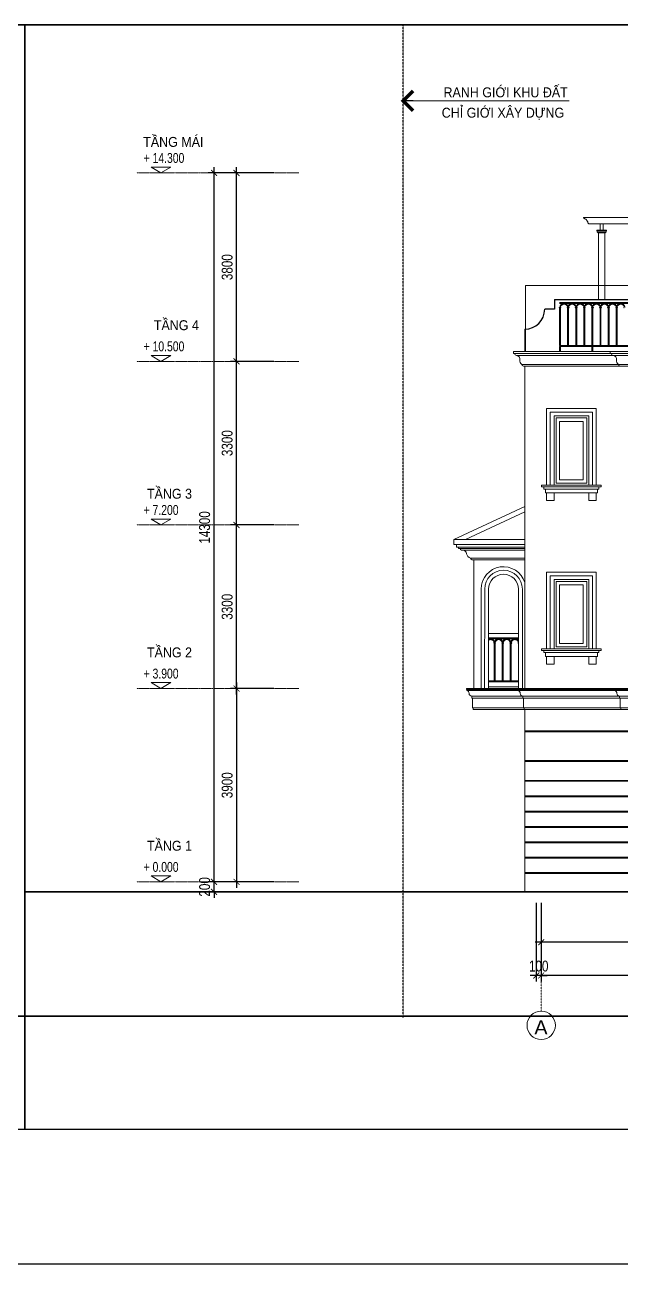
# Model space of a CAD drawing. Header units: millimetres. Extents: x -127141 to 682685, y -1234500 to 49778.
# Drawn here: x 467197 to 479227, y -287500 to -262500 of the extents above; entities that cross this region are included whole.
import ezdxf
from ezdxf.enums import TextEntityAlignment as Align
from ezdxf.xclip import XClip

# ---------------------------------------------------------------- set-up
doc = ezdxf.new("R2010")
doc.units = ezdxf.units.MM
doc.header["$MEASUREMENT"] = 0
doc.linetypes.add('CENTER', pattern=[3, 1.5, -0.5, 0.5, -0.5])
doc.linetypes.add('DASHED', pattern=[0.75, 0.5, -0.25])
for name, color, linetype, lineweight in [('-CENTER', 143, 'CENTER', 13), ('-DOOR', 137, 'Continuous', 9), ('-HATCH', 8, 'Continuous', 5), ('-KH', 143, 'Continuous', 13), ('-LINE1', 7, 'Continuous', 18), ('-TEXT', 7, 'Continuous', 15), ('-WALL', 4, 'Continuous', 35), ('A-TUONG', 7, 'Continuous', 35), ('A72', 9, 'Continuous', 5)]:
    doc.layers.add(name, color=color, linetype=linetype, lineweight=lineweight)
for name, color, linetype in [('-RANH GIOI LO DAT', 12, 'Continuous'), ('1-NETMANH', 8, 'Continuous'), ('12. NET DIM', 252, 'Continuous')]:
    doc.layers.add(name, color=color, linetype=linetype)
doc.layers.add('LUOI GIONG', color=160, linetype='Continuous', plot=False)
doc.styles.add('1', font='arial.ttf')
doc.styles.add('AVANH', font='', dxfattribs={"width": 0.8})
doc.styles.add('X-5M-DH-TUM1$0$AVANTH', font='arial.ttf', dxfattribs={"width": 0.9})
doc.styles.add('X-ALL-SECTION$0$ROMANS', font='arial.ttf')
doc.styles.get('AVANH').set_extended_font_data('.VnAvantH')
doc.dimstyles.new('C_100A3', dxfattribs={"dimscale": 100, "dimtxt": 2.2, "dimasz": 1.2, "dimexe": 1.2, "dimexo": 0, "dimgap": 0.75, "dimtad": 1, "dimdec": 0, "dimzin": 0, "dimdsep": 46, "dimtxsty": 'AVANH', "dimblk": 'ARCHTICK', "dimcen": 0, "dimdle": 1.2, "dimclrd": 256, "dimclre": 256, "dimclrt": 7, "dimadec": 0, "dimazin": 0, "dimtfac": 0.0001, "dimtdec": 0, "dimtix": 1, "dimtmove": 2, "dimatfit": 3, "dimfxl": 1.8, "dimtolj": 1, "dimtzin": 0, "dimarcsym": 0})
doc.dimstyles.new('X-ALL-SECTION$0$ARROWS', dxfattribs={"dimscale": 100, "dimtxt": 2, "dimasz": 1, "dimexe": 2, "dimexo": 5, "dimgap": 1, "dimtad": 1, "dimdec": 0, "dimzin": 0, "dimdsep": 46, "dimtxsty": 'X-ALL-SECTION$0$ROMANS', "dimblk": 'X-ALL-SECTION$0$ARROWS', "dimcen": 0, "dimclrd": 256, "dimclre": 256, "dimclrt": 256, "dimazin": 0, "dimtfac": 0.5, "dimtdec": 0, "dimtofl": 0, "dimtmove": 2, "dimatfit": 3, "dimldrblk": 'X-ALL-SECTION$0$ARROWS', "dimfxl": 1, "dimtolj": 1, "dimtzin": 0, "dimlwd": -1, "dimlwe": -1, "dimarcsym": 0})

# ---------------------------------------------------------------- blocks, each defined once
blk = doc.blocks.new('X-ALL-SECTION$0$ARROWS')
blk.add_line((-1, 0), (0, 0))
at = {"const_width": 0.35}
blk.add_lwpolyline([(-1, -1), (0, 0), (-1, 1)], dxfattribs=at)
blk = doc.blocks.new('_ArchTick')
at = {"color": 0, "linetype": 'ByBlock', "const_width": 0.15}
blk.add_lwpolyline([(-0.5, -0.5), (0.5, 0.5)], dxfattribs=at)
blk = doc.blocks.new('*D1878')
at = {"layer": '12. NET DIM', "lineweight": -2, "transparency": 16777216}
for p, q in [((472223, -275889), (471349, -275889)), ((471469, -275769), (471469, -279909)), ((472223, -279789), (471349, -279789))]:
    blk.add_line(p, q, dxfattribs=at)
at = {"layer": 'Defpoints', "color": 0, "transparency": 16777216}
for p in [(472223, -275889), (471469, -279789), (472223, -279789)]:
    blk.add_point(p, dxfattribs=at)
at = {"layer": '12. NET DIM', "lineweight": -2, "transparency": 16777216, "xscale": 119.9999999999999, "yscale": 119.9999999999999, "zscale": 119.9999999999999}
for p, rotation in [((471469, -275889), 90), ((471469, -279789), 270)]:
    blk.add_blockref('_ArchTick', p, dxfattribs=dict(at, rotation=rotation))
at = {"layer": '12. NET DIM', "color": 7, "transparency": 16777216, "insert": (471280, -277839), "char_height": 220, "attachment_point": 5, "rotation": 90, "style": 'AVANH'}
blk.add_mtext('\\A1;3900', dxfattribs=at)
blk = doc.blocks.new('*D1879')
at = {"layer": '12. NET DIM', "lineweight": -2, "transparency": 16777216}
for p, q in [((471469, -276009), (471469, -272469)), ((472223, -272589), (471349, -272589)), ((472223, -275889), (471349, -275889))]:
    blk.add_line(p, q, dxfattribs=at)
at = {"layer": 'Defpoints', "color": 0, "transparency": 16777216}
for p in [(471469, -272589), (472223, -272589), (472223, -275889)]:
    blk.add_point(p, dxfattribs=at)
at = {"layer": '12. NET DIM', "lineweight": -2, "transparency": 16777216, "xscale": 119.9999999999999, "yscale": 119.9999999999999, "zscale": 119.9999999999999}
for p, rotation in [((471469, -272589), 90), ((471469, -275889), 270)]:
    blk.add_blockref('_ArchTick', p, dxfattribs=dict(at, rotation=rotation))
at = {"layer": '12. NET DIM', "color": 7, "transparency": 16777216, "insert": (471280, -274239), "char_height": 220, "attachment_point": 5, "rotation": 90, "style": 'AVANH'}
blk.add_mtext('\\A1;3300', dxfattribs=at)
blk = doc.blocks.new('*D1880')
at = {"layer": '12. NET DIM', "lineweight": -2, "transparency": 16777216}
for p, q in [((471469, -272709), (471469, -269169)), ((472223, -269289), (471349, -269289)), ((472223, -272589), (471349, -272589))]:
    blk.add_line(p, q, dxfattribs=at)
at = {"layer": 'Defpoints', "color": 0, "transparency": 16777216}
for p in [(471469, -269289), (472223, -269289), (472223, -272589)]:
    blk.add_point(p, dxfattribs=at)
at = {"layer": '12. NET DIM', "lineweight": -2, "transparency": 16777216, "xscale": 119.9999999999999, "yscale": 119.9999999999999, "zscale": 119.9999999999999}
for p, rotation in [((471469, -269289), 90), ((471469, -272589), 270)]:
    blk.add_blockref('_ArchTick', p, dxfattribs=dict(at, rotation=rotation))
at = {"layer": '12. NET DIM', "color": 7, "transparency": 16777216, "insert": (471280, -270939), "char_height": 220, "attachment_point": 5, "rotation": 90, "style": 'AVANH'}
blk.add_mtext('\\A1;3300', dxfattribs=at)
blk = doc.blocks.new('*D1881')
at = {"layer": '12. NET DIM', "lineweight": -2, "transparency": 16777216}
for p, q in [((472223, -265489), (471349, -265489)), ((471469, -269409), (471469, -265369)), ((472223, -269289), (471349, -269289))]:
    blk.add_line(p, q, dxfattribs=at)
at = {"layer": 'Defpoints', "color": 0, "transparency": 16777216}
for p in [(471469, -265489), (472223, -265489), (472223, -269289)]:
    blk.add_point(p, dxfattribs=at)
at = {"layer": '12. NET DIM', "lineweight": -2, "transparency": 16777216, "xscale": 119.9999999999999, "yscale": 119.9999999999999, "zscale": 119.9999999999999}
for p, rotation in [((471469, -265489), 90), ((471469, -269289), 270)]:
    blk.add_blockref('_ArchTick', p, dxfattribs=dict(at, rotation=rotation))
at = {"layer": '12. NET DIM', "color": 7, "transparency": 16777216, "insert": (471280, -267389), "char_height": 220, "attachment_point": 5, "rotation": 90, "style": 'AVANH'}
blk.add_mtext('\\A1;3800', dxfattribs=at)
blk = doc.blocks.new('*D1882')
at = {"layer": '12. NET DIM', "lineweight": -2, "transparency": 16777216}
for p, q in [((471014, -279789), (471014, -279669)), ((472223, -279789), (470894, -279789)), ((472223, -279989), (470894, -279989)), ((471014, -279989), (471014, -279789)), ((471014, -279989), (471014, -280109))]:
    blk.add_line(p, q, dxfattribs=at)
at = {"layer": 'Defpoints', "color": 0, "transparency": 16777216}
for p in [(471014, -279789), (472223, -279789), (472223, -279989)]:
    blk.add_point(p, dxfattribs=at)
at = {"layer": '12. NET DIM', "lineweight": -2, "transparency": 16777216, "xscale": 119.9999999999999, "yscale": 119.9999999999999, "zscale": 119.9999999999999}
for p, rotation in [((471014, -279789), 270), ((471014, -279989), 90)]:
    blk.add_blockref('_ArchTick', p, dxfattribs=dict(at, rotation=rotation))
at = {"layer": '12. NET DIM', "color": 7, "transparency": 16777216, "insert": (470825, -279889), "char_height": 220, "attachment_point": 5, "rotation": 90, "style": 'AVANH'}
blk.add_mtext('\\A1;200', dxfattribs=at)
blk = doc.blocks.new('*D1883')
at = {"layer": '12. NET DIM', "lineweight": -2, "transparency": 16777216}
for p, q in [((472223, -265489), (470894, -265489)), ((471014, -279909), (471014, -265369)), ((472223, -279789), (470894, -279789))]:
    blk.add_line(p, q, dxfattribs=at)
at = {"layer": 'Defpoints', "color": 0, "transparency": 16777216}
for p in [(471014, -265489), (472223, -265489), (472223, -279789)]:
    blk.add_point(p, dxfattribs=at)
at = {"layer": '12. NET DIM', "lineweight": -2, "transparency": 16777216, "xscale": 119.9999999999999, "yscale": 119.9999999999999, "zscale": 119.9999999999999}
for p, rotation in [((471014, -265489), 90), ((471014, -279789), 270)]:
    blk.add_blockref('_ArchTick', p, dxfattribs=dict(at, rotation=rotation))
at = {"layer": '12. NET DIM', "color": 7, "transparency": 16777216, "insert": (470825, -272639), "char_height": 220, "attachment_point": 5, "rotation": 90, "style": 'AVANH'}
blk.add_mtext('\\A1;14300', dxfattribs=at)
blk = doc.blocks.new('cot')
at = {"layer": '-KH'}
blk.add_line((116899, -109064), (117274, -109064), dxfattribs=at)
blk.add_lwpolyline([(117286, -108944), (116888, -108944), (117087, -109064)], close=True, dxfattribs=at)
blk.add_solid([(117087, -109064), (117087, -108944), (117286, -108944), (117087, -109064)], dxfattribs=at)
blk = doc.blocks.new('lancan')
for p, q in [((-2, 889), (-10, 884)), ((-10, 884), (-10, 882)), ((0, 884), (-10, 884)), ((-10, 882), (-2, 877)), ((0, 882), (-10, 882)), ((-4, 893), (-4, 891)), ((-4, 893), (0, 893)), ((-4, 891), (-2, 891)), ((-4, 875), (-4, 873)), ((-4, 875), (-2, 875)), ((-4, 873), (0, 873)), ((-2, 891), (-2, 889)), ((-2, 891), (0, 891)), ((-2, 889), (21, 889)), ((-2, 877), (-2, 875)), ((-2, 877), (21, 877)), ((-2, 875), (0, 875)), ((-1, 989), (6547, 989)), ((-1, 969), (6547, 969)), ((0, 893), (19, 893)), ((19, 891), (0, 891)), ((0, 882), (0, 884)), ((0, 884), (19, 884)), ((0, 882), (19, 882)), ((19, 875), (0, 875)), ((0, 120), (0, 873)), ((0, 873), (19, 873)), ((19, 893), (23, 893)), ((19, 891), (21, 891)), ((19, 884), (19, 882)), ((19, 884), (29, 884)), ((19, 882), (29, 882)), ((19, 875), (21, 875)), ((19, 873), (19, 120)), ((19, 873), (23, 873)), ((21, 889), (21, 891)), ((21, 891), (23, 891)), ((29, 884), (21, 889)), ((21, 877), (29, 882)), ((21, 875), (21, 877)), ((21, 875), (23, 875)), ((23, 891), (23, 893)), ((23, 873), (23, 875)), ((29, 882), (29, 884)), ((162, 889), (153, 884)), ((153, 884), (153, 882)), ((163, 884), (153, 884)), ((153, 882), (162, 877)), ((163, 882), (153, 882)), ((159, 893), (159, 891)), ((159, 893), (163, 893)), ((159, 891), (162, 891)), ((159, 875), (159, 873)), ((159, 875), (162, 875)), ((159, 873), (163, 873)), ((162, 891), (162, 889)), ((162, 891), (163, 891)), ((162, 889), (184, 889)), ((162, 877), (162, 875)), ((162, 877), (184, 877)), ((162, 875), (163, 875)), ((163, 893), (182, 893)), ((182, 891), (163, 891)), ((163, 882), (163, 884)), ((163, 884), (182, 884)), ((163, 882), (182, 882)), ((182, 875), (163, 875)), ((163, 120), (163, 873)), ((163, 873), (182, 873)), ((182, 893), (186, 893)), ((182, 891), (184, 891)), ((182, 884), (182, 882)), ((182, 884), (192, 884)), ((182, 882), (192, 882)), ((182, 875), (184, 875)), ((182, 873), (182, 120)), ((182, 873), (186, 873)), ((184, 889), (184, 891)), ((184, 891), (186, 891)), ((192, 884), (184, 889)), ((184, 877), (192, 882)), ((184, 875), (184, 877)), ((184, 875), (186, 875)), ((186, 891), (186, 893)), ((186, 873), (186, 875)), ((192, 882), (192, 884)), ((325, 889), (317, 884)), ((317, 884), (317, 882)), ((326, 884), (317, 884)), ((317, 882), (325, 877)), ((326, 882), (317, 882)), ((322, 893), (322, 891)), ((322, 893), (326, 893)), ((322, 891), (325, 891)), ((322, 875), (322, 873)), ((322, 875), (325, 875)), ((322, 873), (326, 873)), ((325, 891), (325, 889)), ((325, 891), (326, 891)), ((325, 889), (347, 889)), ((325, 877), (325, 875)), ((325, 877), (347, 877)), ((325, 875), (326, 875)), ((326, 893), (346, 893)), ((346, 891), (326, 891)), ((326, 882), (326, 884)), ((326, 884), (346, 884)), ((326, 882), (346, 882)), ((346, 875), (326, 875)), ((326, 120), (326, 873)), ((326, 873), (346, 873)), ((346, 893), (350, 893)), ((346, 891), (347, 891)), ((346, 884), (346, 882)), ((346, 884), (355, 884)), ((346, 882), (355, 882)), ((346, 875), (347, 875)), ((346, 873), (346, 120)), ((346, 873), (350, 873)), ((347, 889), (347, 891)), ((347, 891), (350, 891)), ((355, 884), (347, 889)), ((347, 877), (355, 882)), ((347, 875), (347, 877)), ((347, 875), (350, 875)), ((350, 891), (350, 893)), ((350, 873), (350, 875)), ((355, 882), (355, 884)), ((488, 889), (480, 884)), ((480, 884), (480, 882)), ((490, 884), (480, 884)), ((480, 882), (488, 877)), ((490, 882), (480, 882)), ((486, 893), (486, 891)), ((486, 893), (490, 893)), ((486, 891), (488, 891)), ((486, 875), (486, 873)), ((486, 875), (488, 875)), ((486, 873), (490, 873)), ((488, 891), (488, 889)), ((488, 891), (490, 891)), ((488, 889), (510, 889)), ((488, 877), (488, 875)), ((488, 877), (510, 877)), ((488, 875), (490, 875)), ((490, 893), (509, 893)), ((509, 891), (490, 891)), ((490, 882), (490, 884)), ((490, 884), (509, 884)), ((490, 882), (509, 882)), ((509, 875), (490, 875)), ((490, 120), (490, 873)), ((490, 873), (509, 873)), ((509, 893), (513, 893)), ((509, 891), (510, 891)), ((509, 884), (509, 882)), ((509, 884), (519, 884)), ((509, 882), (519, 882)), ((509, 875), (510, 875)), ((509, 873), (509, 120)), ((509, 873), (513, 873)), ((510, 889), (510, 891)), ((510, 891), (513, 891)), ((519, 884), (510, 889)), ((510, 877), (519, 882)), ((510, 875), (510, 877)), ((510, 875), (513, 875)), ((513, 891), (513, 893)), ((513, 873), (513, 875)), ((519, 882), (519, 884)), ((651, 889), (643, 884)), ((643, 884), (643, 882)), ((653, 884), (643, 884)), ((643, 882), (651, 877)), ((653, 882), (643, 882)), ((649, 893), (649, 891)), ((649, 893), (653, 893)), ((649, 891), (651, 891)), ((649, 875), (649, 873)), ((649, 875), (651, 875)), ((649, 873), (653, 873)), ((651, 891), (651, 889)), ((651, 891), (653, 891)), ((651, 889), (674, 889)), ((651, 877), (651, 875)), ((651, 877), (674, 877)), ((651, 875), (653, 875)), ((653, 893), (672, 893)), ((672, 891), (653, 891)), ((653, 882), (653, 884)), ((653, 884), (672, 884)), ((653, 882), (672, 882)), ((672, 875), (653, 875)), ((653, 120), (653, 873)), ((653, 873), (672, 873)), ((672, 893), (676, 893)), ((672, 891), (674, 891)), ((672, 884), (672, 882)), ((672, 884), (682, 884)), ((672, 882), (682, 882)), ((672, 875), (674, 875)), ((672, 873), (672, 120)), ((672, 873), (676, 873)), ((674, 889), (674, 891)), ((674, 891), (676, 891)), ((682, 884), (674, 889)), ((674, 877), (682, 882)), ((674, 875), (674, 877)), ((674, 875), (676, 875)), ((676, 891), (676, 893)), ((676, 873), (676, 875)), ((682, 882), (682, 884)), ((814, 889), (806, 884)), ((806, 884), (806, 882)), ((816, 884), (806, 884)), ((806, 882), (814, 877)), ((816, 882), (806, 882)), ((812, 893), (812, 891)), ((812, 893), (816, 893)), ((812, 891), (814, 891)), ((812, 875), (812, 873)), ((812, 875), (814, 875)), ((812, 873), (816, 873)), ((814, 891), (814, 889)), ((814, 891), (816, 891)), ((814, 889), (837, 889)), ((814, 877), (814, 875)), ((814, 877), (837, 877)), ((814, 875), (816, 875)), ((816, 893), (835, 893)), ((835, 891), (816, 891)), ((816, 882), (816, 884)), ((816, 884), (835, 884)), ((816, 882), (835, 882)), ((835, 875), (816, 875)), ((816, 120), (816, 873)), ((816, 873), (835, 873)), ((835, 893), (839, 893)), ((835, 891), (837, 891)), ((835, 884), (835, 882)), ((835, 884), (845, 884)), ((835, 882), (845, 882)), ((835, 875), (837, 875)), ((835, 873), (835, 120)), ((835, 873), (839, 873)), ((837, 889), (837, 891)), ((837, 891), (839, 891)), ((845, 884), (837, 889)), ((837, 877), (845, 882)), ((837, 875), (837, 877)), ((837, 875), (839, 875)), ((839, 891), (839, 893)), ((839, 873), (839, 875)), ((845, 882), (845, 884)), ((978, 889), (969, 884)), ((969, 884), (969, 882)), ((979, 884), (969, 884)), ((969, 882), (978, 877)), ((979, 882), (969, 882)), ((975, 893), (975, 891)), ((975, 893), (979, 893)), ((975, 891), (978, 891)), ((975, 875), (975, 873)), ((975, 875), (978, 875)), ((975, 873), (979, 873)), ((978, 891), (978, 889)), ((978, 891), (979, 891)), ((978, 889), (1000, 889)), ((978, 877), (978, 875)), ((978, 877), (1000, 877)), ((978, 875), (979, 875)), ((979, 893), (998, 893)), ((998, 891), (979, 891)), ((979, 882), (979, 884)), ((979, 884), (998, 884)), ((979, 882), (998, 882)), ((998, 875), (979, 875)), ((979, 120), (979, 873)), ((979, 873), (998, 873)), ((998, 893), (1002, 893)), ((998, 891), (1000, 891)), ((998, 884), (998, 882)), ((998, 884), (1008, 884)), ((998, 882), (1008, 882)), ((998, 875), (1000, 875)), ((998, 873), (998, 120)), ((998, 873), (1002, 873)), ((1000, 889), (1000, 891)), ((1000, 891), (1002, 891)), ((1008, 884), (1000, 889)), ((1000, 877), (1008, 882)), ((1000, 875), (1000, 877)), ((1000, 875), (1002, 875)), ((1002, 891), (1002, 893)), ((1002, 873), (1002, 875)), ((1008, 882), (1008, 884)), ((1141, 889), (1133, 884)), ((1133, 884), (1133, 882)), ((1142, 884), (1133, 884)), ((1133, 882), (1141, 877)), ((1142, 882), (1133, 882)), ((1138, 893), (1138, 891)), ((1138, 893), (1142, 893)), ((1138, 891), (1141, 891)), ((1138, 875), (1138, 873)), ((1138, 875), (1141, 875)), ((1138, 873), (1142, 873)), ((1141, 891), (1141, 889)), ((1141, 891), (1142, 891)), ((1141, 889), (1163, 889)), ((1141, 877), (1141, 875)), ((1141, 877), (1163, 877)), ((1141, 875), (1142, 875)), ((1142, 893), (1162, 893)), ((1162, 891), (1142, 891)), ((1142, 882), (1142, 884)), ((1142, 884), (1162, 884)), ((1142, 882), (1162, 882)), ((1162, 875), (1142, 875)), ((1142, 120), (1142, 873)), ((1142, 873), (1162, 873)), ((1162, 893), (1166, 893)), ((1162, 891), (1163, 891)), ((1162, 884), (1162, 882)), ((1162, 884), (1171, 884)), ((1162, 882), (1171, 882)), ((1162, 875), (1163, 875)), ((1162, 873), (1162, 120)), ((1162, 873), (1166, 873)), ((1163, 889), (1163, 891)), ((1163, 891), (1166, 891)), ((1171, 884), (1163, 889)), ((1163, 877), (1171, 882)), ((1163, 875), (1163, 877)), ((1163, 875), (1166, 875)), ((1166, 891), (1166, 893)), ((1166, 873), (1166, 875)), ((1171, 882), (1171, 884)), ((1304, 889), (1296, 884)), ((1296, 884), (1296, 882)), ((1306, 884), (1296, 884)), ((1296, 882), (1304, 877)), ((1306, 882), (1296, 882)), ((1302, 893), (1302, 891)), ((1302, 893), (1306, 893)), ((1302, 891), (1304, 891)), ((1302, 875), (1302, 873)), ((1302, 875), (1304, 875)), ((1302, 873), (1306, 873)), ((-1, 120), (6547, 120)), ((-1, 100), (6547, 100))]:
    blk.add_line(p, q)
for points in [[(19, 100), (0, 100), (0, 0), (19, 0)], [(672, 100), (653, 100), (653, 0), (672, 0)]]:
    blk.add_lwpolyline(points, close=True)
for centre, radius, start, end in [((91, 880), 89.2, 8.5304, 171.4696), ((91, 880), 73.2, 10.4137, 169.5863), ((254, 880), 89.2, 8.5304, 171.4696), ((254, 880), 73.2, 10.4137, 169.5863), ((418, 880), 89.2, 8.5304, 171.4696), ((418, 880), 73.2, 10.4137, 169.5863), ((581, 880), 89.2, 8.5304, 171.4696), ((581, 880), 73.2, 10.4137, 169.5863), ((744, 880), 89.2, 8.5304, 171.4696), ((744, 880), 73.2, 10.4137, 169.5863), ((907, 880), 89.2, 8.5304, 171.4696), ((907, 880), 73.2, 10.4137, 169.5863), ((1070, 880), 89.2, 8.5304, 171.4696), ((1070, 880), 73.2, 10.4137, 169.5863), ((1234, 880), 89.2, 8.5304, 171.4696), ((1234, 880), 73.2, 10.4137, 169.5863)]:
    blk.add_arc(centre, radius, start, end)
blk = doc.blocks.new('*D1790')
at = {"layer": '12. NET DIM', "lineweight": -2, "transparency": 16777216}
for p, q in [((477613, -280211), (477613, -281125)), ((482683, -280211), (482683, -281125)), ((482803, -281005), (477493, -281005))]:
    blk.add_line(p, q, dxfattribs=at)
at = {"layer": 'Defpoints', "color": 0, "transparency": 16777216}
for p in [(477613, -280211), (482683, -280211), (477613, -281005)]:
    blk.add_point(p, dxfattribs=at)
at = {"layer": '12. NET DIM', "lineweight": -2, "transparency": 16777216, "xscale": 119.9999999999999, "yscale": 119.9999999999999, "zscale": 119.9999999999999, "rotation": 180}
blk.add_blockref('_ArchTick', (477613, -281005), dxfattribs=at)
at = {"layer": '12. NET DIM', "lineweight": -2, "transparency": 16777216, "xscale": 119.9999999999999, "yscale": 119.9999999999999, "zscale": 119.9999999999999}
blk.add_blockref('_ArchTick', (482683, -281005), dxfattribs=at)
at = {"layer": '12. NET DIM', "color": 7, "transparency": 16777216, "insert": (480148, -280817), "char_height": 220, "attachment_point": 5, "style": 'AVANH'}
blk.add_mtext('\\A1;5070', dxfattribs=at)
blk = doc.blocks.new('*D1791')
at = {"layer": '12. NET DIM', "lineweight": -2, "transparency": 16777216}
for p, q in [((477613, -280211), (477613, -281796)), ((491533, -280211), (491533, -281796)), ((491653, -281676), (477493, -281676))]:
    blk.add_line(p, q, dxfattribs=at)
at = {"layer": 'Defpoints', "color": 0, "transparency": 16777216}
for p in [(477613, -280211), (491533, -280211), (477613, -281676)]:
    blk.add_point(p, dxfattribs=at)
at = {"layer": '12. NET DIM', "lineweight": -2, "transparency": 16777216, "xscale": 119.9999999999999, "yscale": 119.9999999999999, "zscale": 119.9999999999999, "rotation": 180}
blk.add_blockref('_ArchTick', (477613, -281676), dxfattribs=at)
at = {"layer": '12. NET DIM', "lineweight": -2, "transparency": 16777216, "xscale": 119.9999999999999, "yscale": 119.9999999999999, "zscale": 119.9999999999999}
blk.add_blockref('_ArchTick', (491533, -281676), dxfattribs=at)
at = {"layer": '12. NET DIM', "color": 7, "transparency": 16777216, "insert": (484573, -281488), "char_height": 220, "attachment_point": 5, "style": 'AVANH'}
blk.add_mtext('\\A1;13920', dxfattribs=at)
blk = doc.blocks.new('*D1802')
at = {"layer": '12. NET DIM', "lineweight": -2, "transparency": 16777216}
for p, q in [((477513, -280211), (477513, -281796)), ((477613, -280211), (477613, -281796)), ((477513, -281676), (477393, -281676)), ((477613, -281676), (477513, -281676)), ((477613, -281676), (477733, -281676))]:
    blk.add_line(p, q, dxfattribs=at)
at = {"layer": 'Defpoints', "color": 0, "transparency": 16777216}
for p in [(477513, -280211), (477613, -280211), (477513, -281676)]:
    blk.add_point(p, dxfattribs=at)
at = {"layer": '12. NET DIM', "lineweight": -2, "transparency": 16777216, "xscale": 119.9999999999999, "yscale": 119.9999999999999, "zscale": 119.9999999999999}
blk.add_blockref('_ArchTick', (477513, -281676), dxfattribs=at)
at = {"layer": '12. NET DIM', "lineweight": -2, "transparency": 16777216, "xscale": 119.9999999999999, "yscale": 119.9999999999999, "zscale": 119.9999999999999, "rotation": 180}
blk.add_blockref('_ArchTick', (477613, -281676), dxfattribs=at)
at = {"layer": '12. NET DIM', "color": 7, "transparency": 16777216, "insert": (477563, -281488), "char_height": 220, "attachment_point": 5, "style": 'AVANH'}
blk.add_mtext('\\A1;100', dxfattribs=at)
blk = doc.blocks.new('kt1a')
at = {"layer": 'Defpoints', "color": 2}
blk.add_lwpolyline([(0, -22275), (31500, -22275), (31500, 0), (0, 0)], close=True, dxfattribs=at)

msp = doc.modelspace()

# ---------------------------------------------------------------- linework, layer by layer
at = {"layer": '-CENTER', "ltscale": 0.2}
for p, q in [((472726.3, -265489.1), (469455.1, -265489.1)), ((472726.3, -269289.1), (469455.1, -269289.1)), ((472726.3, -272589.1), (469455.1, -272589.1)), ((472726.3, -275889.1), (469455.1, -275889.1)), ((472726.3, -279789.1), (469455.1, -279789.1)), ((472726.3, -279989.1), (469455.1, -279989.1))]:
    msp.add_line(p, q, dxfattribs=at)
at = {"layer": '-CENTER', "ltscale": 0.1}
msp.add_line((477613.2, -280210), (477613.2, -282395.8), dxfattribs=at)
at = {"layer": '-DOOR', "lineweight": 9}
for p, q in [((477912.2, -270429.1), (477912.2, -271749.1)), ((477912.2, -273729.1), (477912.2, -275049.1))]:
    msp.add_line(p, q, dxfattribs=at)
for points in [[(478532.2, -271749.1), (478532.2, -270429.1), (477912.2, -270429.1), (477912.2, -271749.1), (478532.2, -271749.1)], [(478462.2, -271679.1), (478462.2, -270499.1), (477982.2, -270499.1), (477982.2, -271679.1), (478462.2, -271679.1)], [(478532.2, -275049.1), (478532.2, -273729.1), (477912.2, -273729.1), (477912.2, -275049.1), (478532.2, -275049.1)], [(478462.2, -274979.1), (478462.2, -273799.1), (477982.2, -273799.1), (477982.2, -274979.1), (478462.2, -274979.1)]]:
    msp.add_lwpolyline(points, dxfattribs=at)
at = {"layer": '-HATCH'}
for p, q in [((477053.7, -269129), (491738.2, -269129)), ((491593.2, -269349), (477223.7, -269349)), ((478822.2, -271819.1), (477622.2, -271819.1)), ((478777.2, -271819.1), (477667.2, -271819.1)), ((477667.2, -271864.1), (478777.2, -271864.1)), ((477697.2, -271864.1), (478747.2, -271864.1)), ((476473.2, -273881.6), (476472.7, -275889.4)), ((477233.2, -275889.4), (477233.2, -273881.7)), ((478822.2, -275119.1), (477622.2, -275119.1)), ((478777.2, -275119.1), (477667.2, -275119.1)), ((477667.2, -275164.1), (478777.2, -275164.1)), ((477697.2, -275164.1), (478747.2, -275164.1)), ((476104.7, -275909.7), (491717.7, -275909.1)), ((476113.7, -275929.7), (491708.7, -275929.1)), ((476552.7, -275854.5), (476552.7, -275754.5)), ((476211.5, -276039.7), (491614.8, -276039.1)), ((476213.7, -276079.5), (491608.7, -276078.9)), ((476236.1, -276280.7), (491586.8, -276280.1)), ((477283.4, -276739.9), (483762.7, -276739.9)), ((477283.4, -276759.9), (483708.3, -276759.9)), ((483197.1, -277339.9), (477283.4, -277339.9)), ((483193.4, -277359.9), (477283.4, -277359.9)), ((477283.4, -279601.9), (491533.4, -279601.7)), ((477283.4, -279621.9), (491533.4, -279621.7))]:
    msp.add_line(p, q, dxfattribs=at)
for points in [[(477114.6, -269169), (491701.9, -269169)], [(477795.9, -271789.1), (477795.9, -270312.8), (478648.5, -270312.8), (478648.5, -271789.1)], [(476089.1, -272884.1), (477283.4, -272327.1)], [(477795.9, -275089.1), (477795.9, -273612.8), (478648.5, -273612.8), (478648.5, -275089.1)], [(483183.5, -277739.9), (477283.4, -277739.9)], [(483183.5, -277759.9), (477283.4, -277759.9)], [(477283.4, -278050.2), (483183.5, -278050.2)], [(483183.5, -278070.2), (477283.4, -278070.2)], [(477283.4, -278360.5), (483183.5, -278360.6)], [(483183.5, -278380.6), (477283.4, -278380.5)], [(477283.4, -278670.9), (483183.5, -278670.9)], [(483183.5, -278690.9), (477283.4, -278690.9)], [(477283.4, -278981.2), (483183.5, -278981.2)], [(483183.5, -279001.2), (477283.4, -279001.2)], [(477283.4, -279291.5), (491533.4, -279291.6)], [(491533.4, -279311.6), (477283.4, -279311.5)]]:
    msp.add_lwpolyline(points, dxfattribs=at)
msp.add_arc((476853.2, -273881.7), 380, 0, 180, dxfattribs=at)
at = {"layer": '-KH'}
msp.add_circle((477613.2, -282682.1), 286.3, dxfattribs=at)
at = {"layer": '-LINE1', "lineweight": 20}
for p, q in [((481133.4, -266388.9), (478467, -266389.7)), ((478467, -266389.7), (478467.2, -266391.3)), ((478467.2, -266391.3), (478467.5, -266392.8)), ((478467.5, -266392.8), (478468, -266394.3)), ((478468, -266394.3), (478468.6, -266395.8)), ((478468.6, -266395.8), (478469.4, -266397.2)), ((478469.4, -266397.2), (478470.4, -266398.5)), ((478470.4, -266398.5), (478471.4, -266399.8)), ((478471.4, -266399.8), (478472.6, -266400.9)), ((478472.6, -266400.9), (478473.9, -266402)), ((478473.9, -266402), (478475.3, -266402.9)), ((478475.3, -266402.9), (478476.8, -266403.7)), ((478476.8, -266403.7), (478478.4, -266404.4)), ((478478.4, -266404.4), (478487.6, -266408.4)), ((478487.6, -266408.4), (478496.4, -266413)), ((478496.4, -266413), (478504.8, -266418.2)), ((478504.8, -266418.2), (478512.7, -266424)), ((478512.7, -266424), (478520.1, -266430.4)), ((478520.1, -266430.4), (478526.9, -266437.3)), ((478526.9, -266437.3), (478533, -266444.6)), ((478533, -266444.6), (478538.5, -266452.4)), ((478538.5, -266452.4), (478543.2, -266460.6)), ((478543.2, -266460.6), (478547.2, -266469)), ((478547.2, -266469), (478550.5, -266477.8)), ((478550.5, -266477.8), (478552.9, -266486.7)), ((478552.9, -266486.7), (478554.2, -266491)), ((478554.2, -266491), (478556, -266495.1)), ((478556, -266495.1), (478558.3, -266499)), ((478558.3, -266499), (478561.1, -266502.6)), ((478561.1, -266502.6), (478564.3, -266506)), ((478564.3, -266506), (478567.9, -266509)), ((478567.9, -266509), (478571.9, -266511.6)), ((478571.9, -266511.6), (478576.2, -266513.7)), ((478576.2, -266513.7), (478580.7, -266515.5)), ((478580.7, -266515.5), (478585.4, -266516.7)), ((478585.4, -266516.7), (478590.2, -266517.5)), ((478590.2, -266517.5), (478595.1, -266517.7)), ((478595.1, -266517.7), (478799.8, -266517.7)), ((478733.2, -266645.7), (478733.2, -266655.7)), ((478799.8, -266645.7), (478733.2, -266645.7)), ((478733.2, -266655.7), (478744.3, -266655.7)), ((478744.3, -266655.7), (478744.3, -266685.7)), ((478921.8, -266655.7), (478744.3, -266655.7)), ((478744.3, -266685.7), (478755.4, -266685.7)), ((478755.4, -266685.7), (478755.4, -266695.7)), ((478910.7, -266685.7), (478755.4, -266685.7)), ((478755.4, -266695.7), (478766.5, -266695.7)), ((478766.5, -268039.2), (478766.5, -266695.7)), ((478899.6, -266695.7), (478766.5, -266695.7)), ((478799.8, -266517.7), (478866.4, -266517.7)), ((478799.8, -266645.7), (478799.8, -266517.7)), ((478799.8, -266645.7), (478866.4, -266645.7)), ((478866.4, -266517.7), (481433.4, -266516.6)), ((478866.4, -266645.7), (478866.4, -266517.7)), ((478866.4, -266645.7), (478932.9, -266645.7)), ((478899.6, -266695.7), (478910.7, -266695.7)), ((478899.6, -268039.2), (478899.6, -266695.7)), ((478910.7, -266685.7), (478921.8, -266685.7)), ((478910.7, -266685.7), (478910.7, -266695.7)), ((478921.8, -266655.7), (478932.9, -266655.7)), ((478921.8, -266655.7), (478921.8, -266685.7)), ((478932.9, -266645.7), (478932.9, -266655.7)), ((491763.2, -269089), (477053.7, -269089)), ((477053.7, -269089), (477053.7, -269129)), ((477053.7, -269129), (477078.7, -269129)), ((479003.7, -269089), (479003.7, -269129)), ((479003.7, -269129), (479028.7, -269129)), ((491562.9, -269389), (477253.7, -269389)), ((477283.5, -275889.7), (477283.4, -269389.6)), ((475852.5, -272884.1), (475852.5, -272984.1)), ((475852.5, -272984.1), (477283.4, -272984.1)), ((475902.5, -273034.1), (475902.5, -272984.1)), ((475947.5, -273034.1), (475902.5, -273034.1)), ((475947.5, -273064.1), (475947.5, -273034.1)), ((475977.5, -273064.1), (475947.5, -273064.1)), ((476027.5, -273094.1), (476007.5, -273094.1)), ((477283.4, -273289.1), (476223.4, -273289.1)), ((476253.4, -275889.5), (476253.4, -273289.1)), ((476402.7, -273881.7), (476402.7, -275889.4)), ((476553.2, -273881.7), (476552.7, -275889.4)), ((477153.2, -275889.4), (477153.2, -273881.7)), ((476104.7, -275889.7), (491717.7, -275889.1)), ((476104.7, -275909.7), (476104.7, -275889.7)), ((476113.7, -275909.7), (476104.7, -275909.7)), ((476113.7, -275929.7), (476113.7, -275909.7)), ((477153.2, -275854.5), (476552.7, -275854.5)), ((477153.2, -275854.5), (477153.2, -275754.5)), ((476213.7, -276079.5), (476213.7, -276039.7)), ((476224.9, -276079.5), (476213.7, -276079.5)), ((476224.9, -276272.2), (476224.9, -276079.5)), ((476236.1, -276280.7), (476252.4, -276280.7)), ((476239.9, -276309.7), (476239.9, -276287.2)), ((491582.4, -276308.9), (476239.9, -276309.5)), ((477283.4, -279989.1), (477283.4, -276309.5))]:
    msp.add_line(p, q, dxfattribs=at)
for points in [[(477722.2, -271789.1), (477722.2, -270239.1), (478722.2, -270239.1), (478722.2, -271789.1)], [(477872.2, -271789.1), (477872.2, -270389.1), (478572.2, -270389.1), (478572.2, -271789.1)], [(477622.2, -271789.1), (478822.2, -271789.1), (478822.2, -271819.1), (478777.2, -271819.1), (478777.2, -271864.1), (478747.2, -271864.1), (478747.2, -271944.1), (477697.2, -271944.1), (477697.2, -271864.1), (477667.2, -271864.1), (477667.2, -271819.1), (477622.2, -271819.1), (477622.2, -271789.1)], [(475852.5, -272884.1), (477283.4, -272216.8)], [(477283.4, -272884.1), (475852.5, -272884.1)], [(477722.2, -275089.1), (477722.2, -273539.1), (478722.2, -273539.1), (478722.2, -275089.1)], [(477872.2, -275089.1), (477872.2, -273689.1), (478572.2, -273689.1), (478572.2, -275089.1)], [(477622.2, -275089.1), (478822.2, -275089.1), (478822.2, -275119.1), (478777.2, -275119.1), (478777.2, -275164.1), (478747.2, -275164.1), (478747.2, -275244.1), (477697.2, -275244.1), (477697.2, -275164.1), (477667.2, -275164.1), (477667.2, -275119.1), (477622.2, -275119.1), (477622.2, -275089.1)]]:
    msp.add_lwpolyline(points, dxfattribs=at)
for points in [[(477722.3, -271944.1), (477872.2, -271944.1), (477872.2, -272095.1), (477722.3, -272095.1)], [(478572.3, -271944.1), (478722.2, -271944.1), (478722.2, -272094.1), (478572.3, -272094.1)], [(477722.3, -275244.1), (477872.2, -275244.1), (477872.2, -275395.1), (477722.3, -275395.1)], [(478572.3, -275244.1), (478722.2, -275244.1), (478722.2, -275394.1), (478572.3, -275394.1)]]:
    msp.add_lwpolyline(points, close=True, dxfattribs=at)
for points in [[(477135.4, -275889.7), (477135.4, -275909.7), (477144.4, -275909.7), (477144.4, -275929.7, -0.3522811), (477189.4, -275983.9, 0.4254581), (477244.4, -276039.7), (477244.4, -276079.5), (477255.7, -276079.5), (477255.7, -276272.2, 0.4123353), (477263.5, -276279.8, -0.4067079), (477270.7, -276287.2), (477270.7, -276309.7)], [(479085.4, -275889.7), (479085.4, -275909.7), (479094.4, -275909.7), (479094.4, -275929.7, -0.3522811), (479139.4, -275983.9, 0.4254581), (479194.4, -276039.7), (479194.4, -276079.6), (479205.7, -276079.6), (479205.7, -276272.2, 0.4123353), (479213.5, -276279.8, -0.4067079), (479220.7, -276287.2), (479220.7, -276309.7)]]:
    msp.add_lwpolyline(points, format="xyb", dxfattribs=at)
for centre, radius, start, end in [((477117.8, -269130), 39.1, 178.52391, 265.24593), ((477100.4, -269250.9), 83.1, 354.22476, 80.14552), ((479067.8, -269130), 39.1, 178.52391, 265.24593), ((479050.4, -269250.9), 83.1, 354.22476, 80.14552), ((477286, -269266.7), 103.2, 175.86, 232.886), ((477266, -269348.6), 42.3, 180.62204, 253.11776), ((479236, -269266.7), 103.2, 175.86, 232.886), ((479216, -269348.6), 42.3, 180.62204, 253.11776), ((476007.5, -273064.1), 30, 180, 270), ((476027.9, -273176.5), 82.5, 6.03074, 90.2889), ((476209.3, -273161.9), 99.6, 183.43242, 257.33807), ((476224.7, -273250.9), 38.2, 192.30578, 268.05394), ((476102.5, -275984.7), 56.2, 0.89282, 78.51841), ((476213, -275985.3), 54.4, 178.48443, 270.6753), ((476232.6, -276272.1), 7.72, 180.90992, 270.54226), ((476232.5, -276287.2), 7.4, 359.97185, 88.4997)]:
    msp.add_arc(centre, radius, start, end, dxfattribs=at)
at = {"layer": '-RANH GIOI LO DAT', "linetype": 'DASHED', "ltscale": 10}
msp.add_line((474828.9, -282524.9), (474828.9, -262500), dxfattribs=at)
at = {"layer": '-TEXT'}
for radius, start in [(450, 17.02057), (300, 0)]:
    msp.add_arc((476853.2, -273881.7), radius, start, 180, dxfattribs=at)
at = {"layer": '-WALL'}
msp.add_line((467197.5, -279989.1), (498697.5, -279989.2), dxfattribs=at)
for p, q in [((477883.4, -268239.2), (477683.4, -268239.2)), ((477883.4, -268039.2), (481433.4, -268039.2)), ((477883.4, -268039.2), (477883.4, -268239.2)), ((477283.4, -268639), (477283.4, -269089))]:
    msp.add_line(p, q)
msp.add_arc((477283.4, -268239.2), 400, 270, 0)
at = {"layer": '1-NETMANH', "lineweight": 20}
for p, q in [((477283.4, -273034.1), (475947.5, -273034.1)), ((477283.4, -273064.1), (475977.5, -273064.1)), ((477283.4, -273094.1), (476028.3, -273094.1)), ((477283.4, -273259.1), (476187.5, -273259.1))]:
    msp.add_line(p, q, dxfattribs=at)
at = {"layer": 'A-TUONG'}
msp.add_lwpolyline([(435697.5, -282500), (597851, -282500)], dxfattribs=at)
at = {"layer": 'Defpoints'}
msp.add_lwpolyline([(467197.5, -284775), (498697.5, -284775), (498697.5, -262500), (467197.5, -262500)], close=True, dxfattribs=at)
at = {"layer": 'LUOI GIONG'}
msp.add_lwpolyline([(435697.5, -262500), (485697.5, -262500), (485697.5, -287500), (435697.5, -287500)], close=True, dxfattribs=at)

# ---------------------------------------------------------------- block references
at = {"layer": '-CENTER'}
for p in [(352855.3, -156425.4), (352855.3, -160225.4), (352855.3, -163525.4), (352855.3, -166825.4), (352855.3, -170725.4)]:
    msp.add_blockref('cot', p, dxfattribs=at)
at = {"layer": '-HATCH'}
ref = msp.add_blockref('lancan', (477983.3, -269089.1), dxfattribs=at)
XClip(ref).set_block_clipping_path([(-685.3040383737, -0.0000495363), (3450.1691901207, 1329.8122845496)])
ref = msp.add_blockref('lancan', (475848.6, -275854.6), dxfattribs=at)
XClip(ref).set_block_clipping_path([(704.512871496, 0.0352403603), (1303.6554024294, 1075.840688558)])
at = {"layer": '-LINE1'}
for p in [(435697.5, -262500), (467197.5, -262500)]:
    msp.add_blockref('kt1a', p, dxfattribs=at)

# ---------------------------------------------------------------- texts
at = {"layer": '-TEXT', "color": 2, "style": 'X-5M-DH-TUM1$0$AVANTH', "width": 0.9}
for s, p in [('RANH GIỚI KHU ĐẤT', (475642.8, -263962.6)), ('CHỈ GIỚI XÂY DỰNG', (475606.8, -264373.4)), ('TẦNG MÁI', (469586, -264962.4)), ('TẦNG 4', (469800.5, -268659.5)), ('TẦNG 3', (469661.9, -272059.5)), ('TẦNG 2', (469661.9, -275259.5)), ('TẦNG 1', (469661.9, -279159.5))]:
    msp.add_text(s, height=200, dxfattribs=at).set_placement(p)
at = {"layer": '-TEXT', "style": '1', "width": 0.75}
for s, p in [('+ 14.300', (469594.3, -265286.2)), ('+ 10.500', (469594.3, -269086.2)), ('+ 7.200', (469594.3, -272386.2)), ('+ 3.900', (469594.3, -275686.2)), ('+ 0.000', (469594.3, -279586.2))]:
    msp.add_text(s, height=200, dxfattribs=at).set_placement(p)
at = {"layer": '-TEXT', "color": 2, "style": '1'}
msp.add_text('A', height=286.3, dxfattribs=at).set_placement((477608.6, -282723.2), align=Align.MIDDLE_CENTER)

# ---------------------------------------------------------------- dimensions: what is measured, and where the dimension line sits
at = {"layer": '12. NET DIM'}
for base, p1, p2, picture, middle in [((471013.6, -265489.1), (472223.2, -279789.1), (472223.2, -265489.1), '*D1883', (470824.8, -272639.1)), ((471468.8, -265489.1), (472223.2, -269289.1), (472223.2, -265489.1), '*D1881', (471280.1, -267389.1)), ((471468.8, -269289.1), (472223.2, -272589.1), (472223.2, -269289.1), '*D1880', (471280.1, -270939.1)), ((471468.8, -272589.1), (472223.2, -275889.1), (472223.2, -272589.1), '*D1879', (471280.1, -274239.1)), ((471468.8, -279789.1), (472223.2, -275889.1), (472223.2, -279789.1), '*D1878', (471280.1, -277839.1)), ((471013.6, -279789.1), (472223.2, -279989.1), (472223.2, -279789.1), '*D1882', (470824.8, -279889.1))]:
    dim = msp.add_linear_dim(base=base, p1=p1, p2=p2, angle=90, dimstyle='C_100A3', dxfattribs=at)
    dim.commit()
    dim.dimension.update_dxf_attribs({"geometry": picture, "text_midpoint": middle})
for base, p1, p2, picture, middle in [((477513.2, -281676.5), (477613.2, -280210.8), (477513.2, -280210.8), '*D1802', (477563.2, -281487.7)), ((477613.2, -281005.4), (482683, -280210.8), (477613.2, -280210.8), '*D1790', (480148.1, -280816.6)), ((477613.2, -281676.5), (491533.4, -280210.8), (477613.2, -280210.8), '*D1791', (484573.3, -281487.7))]:
    dim = msp.add_linear_dim(base=base, p1=p1, p2=p2, dimstyle='C_100A3', dxfattribs=at)
    dim.commit()
    dim.dimension.update_dxf_attribs({"geometry": picture, "text_midpoint": middle})

# ---------------------------------------------------------------- leaders
at = {"layer": 'A72'}
msp.add_leader([(474829.6, -264032.6), (478180.6, -264032.6)], dimstyle='X-ALL-SECTION$0$ARROWS', override={"dimasz": 2, "dimtad": 0}, dxfattribs=at)

doc.saveas('drawing.dxf')
